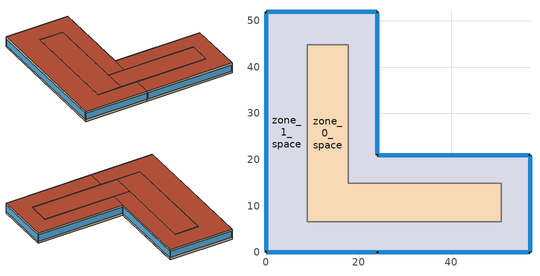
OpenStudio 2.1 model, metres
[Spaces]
zone_0_space
 floor ground (Interior Floor): 17.74,6.63 8.89,6.63 8.89,44.83 17.74,44.83 z0; 50.81,6.63 17.74,6.63 17.74,14.92 50.81,14.92 z0
 wall to zone_1_space (Interior Wall): 8.89,44.83 8.89,6.63 17.74,6.63 50.81,6.63 50.81,14.92 17.74,14.92 17.74,44.83 8.89,44.83 z0:4
 roof outside (Exterior Roof): 8.89,44.83 8.89,6.63 17.74,6.63 17.74,44.83 z4; 17.74,14.92 17.74,6.63 50.81,6.63 50.81,14.92 z4
zone_1_space
 floor ground (Interior Floor): 57,0 24,0 24,6.63 50.81,6.63 50.81,14.92 24,14.92 24,21 57,21 z0; 24,14.92 17.74,14.92 17.74,44.83 8.89,44.83 8.89,6.63 24,6.63 24,0 0,0 0,52 24,52 z0
 wall outside (Exterior Wall): 24,0 57,0 57,21 24,21 24,52 0,52 0,0 24,0 z0:4
 window (Exterior Window): 24.33,0 56.67,0 / 57,0.21 57,20.79 / 56.67,21 24.33,21 / 0.24,0 23.76,0 / 23.76,52 0.24,52 / 0,51.48 0,0.52 / 24,21.31 24,51.69 z0.8:3.25
 roof outside (Exterior Roof): 24,21 24,14.92 50.81,14.92 50.81,6.63 24,6.63 24,0 57,0 57,21 z4; 0,52 0,0 24,0 24,6.63 8.89,6.63 8.89,44.83 17.74,44.83 17.74,14.92 24,14.92 24,52 z4
[Building]
Building 1: North Axis {deg}=0
[Site]
Chicago Ohare Intl Ap	USA: Latitude {deg}=41.98; Longitude {deg}=-87.92; Time Zone {hr}=-6; Elevation {m}=201; Terrain=City
[SizingPeriod:DesignDay] Barometric Pressure {Pa}=99188; Rain Indicator=0; Snow Indicator=0; Day of Month=21; Daylight Saving Time Indicator=0; Dry-Bulb Temperature Range Modifier Type=DefaultMultipliers; Solar Model Indicator=ASHRAEClearSky
Name | Maximum Dry-Bulb Temperature {C} | Daily Dry-Bulb Temperature Range {deltaC} | Humidity Indicating Conditions at Maximum Dry-Bulb | Wind Speed {m/s} | Wind Direction {deg} | Sky Clearness | Month | Day Type | Humidity Indicating Type
Ann Clg .4% Condns Enth=>MDB | 31.7 | 10.6 | 78779 | 6.2 | 191 | 1.2 | 7 | SummerDesignDay | Enthalpy
Ann Htg Wind 99.6% Condns WS=>MCDB | -2.2 | 0 | -2.2 | 12.4 | 241 | 0 | 1 | WinterDesignDay | Wetbulb
Ann Clg .4% Condns DP=>MDB | 32.8 | 10.6 | 23.3 | 6.2 | 191 | 1.2 | 7 | SummerDesignDay | Dewpoint
Ann Hum_n 99.6% Condns DP=>MCDB | -17.8 | 0 | -26.7 | 5.2 | 241 | 0 | 1 | WinterDesignDay | Dewpoint
Ann Clg .4% Condns WB=>MDB | 31.7 | 10.6 | 25.54 | 6.2 | 191 | 1.2 | 7 | SummerDesignDay | Wetbulb
Ann Clg .4% Condns DB=>MWB | 32.2 | 10.6 | 25.441 | 6.2 | 191 | 1.2 | 7 | SummerDesignDay | Wetbulb
Ann Htg 99.6% Condns DB | -20 | 0 | -20 | 5.2 | 241 | 0 | 1 | WinterDesignDay | Wetbulb
[Material] Thermal Absorptance=0.9
Name | Roughness | Thickness {m} | Conductivity {W/m-K} | Density {kg/m3} | Specific Heat {J/kg-K} | Solar Absorptance | Visible Absorptance
F16 Acoustic tile | MediumSmooth | 0.0191 | 0.06 | 368 | 590 | 0.3 | 0.3
M11 100mm lightweight concrete | MediumRough | 0.1016 | 0.53 | 1280 | 840 | 0.5 | 0.5
G01a 19mm gypsum board | MediumSmooth | 0.019 | 0.16 | 800 | 1090 | 0.4 | 0.4
M01 100mm brick | MediumRough | 0.1016 | 0.89 | 1920 | 790 | 0.7 | 0.7
M15 200mm heavyweight concrete | MediumRough | 0.2032 | 1.95 | 2240 | 900 | 0.7 | 0.7
I02 50mm insulation board | MediumRough | 0.0508 | 0.03 | 43 | 1210 | 0.7 | 0.7
[Material:AirGap]
Name | Thermal Resistance {m2-K/W}
Material Air Gap 1 | 0.18
Material Air Gap 2 | 0.15
[Construction]
Interior Floor: F16 Acoustic tile, Material Air Gap 1, M11 100mm lightweight concrete
Exterior Roof: M11 100mm lightweight concrete, Material Air Gap 1, F16 Acoustic tile
Interior Wall: G01a 19mm gypsum board, Material Air Gap 2, G01a 19mm gypsum board
Exterior Wall: M01 100mm brick, M15 200mm heavyweight concrete, I02 50mm insulation board, Material Air Gap 2, G01a 19mm gypsum board
Exterior Window: Clear 3mm, Air 13mm, Clear 3mm
[WindowMaterial:Glazing]
Clear 3mm: Optical Data Type=SpectralAverage; Thickness {m}=0.003; Solar Transmittance at Normal Incidence=0.837; Front Side Solar Reflectance at Normal Incidence=0.075; Back Side Solar Reflectance at Normal Incidence=0; Visible Transmittance at Normal Incidence=0.898; Front Side Visible Reflectance at Normal Incidence=0.081; Back Side Visible Reflectance at Normal Incidence=0; Infrared Transmittance at Normal Incidence=0; Front Side Infrared Hemispherical Emissivity=0.84; Back Side Infrared Hemispherical Emissivity=0.84; Conductivity {W/m-K}=0.9; Dirt Correction Factor for Solar and Visible Transmittance=1
[WindowMaterial:Gas]
Air 13mm: Gas Type=Air; Thickness {m}=0.0127
[BuildingStory] Nominal Z Coordinate {m}=0
Building Story 1; Building Story 2
[Space] Building Story=Building Story 2
Name | Space Type | Default Schedule Set | Thermal Zone | Design Specification Outdoor Air Object
zone_0_space | Office:Corridor | zone_0_DefaultScheduleSet | zone_0 | zone_0_DSOA
zone_1_space | Office:OpenOffice | zone_1_DefaultScheduleSet | zone_1 | zone_1_DSOA
[SpaceType]
Office:Corridor; Office:OpenOffice
[DefaultScheduleSet] Hours of Operation Schedule=Medium Office Bldg Occ; People Activity Level Schedule=Medium Office Activity; Lighting Schedule=Office Bldg Light; Electric Equipment Schedule=Medium Office Bldg Equip; Infiltration Schedule=Medium Office Infil Quarter On
zone_0_DefaultScheduleSet; zone_1_DefaultScheduleSet
[SpaceInfiltration:DesignFlowRate] Schedule=Medium Office Infil Quarter On; Design Flow Rate Calculation Method=Flow/Area; Flow per Space Floor Area {m3/s-m2}=0.000226568
Name | Space or SpaceType
Space Infiltration Design Flow Rate 1 | zone_0_space
Space Infiltration Design Flow Rate 2 | zone_1_space
[People:Definition] Number of People Calculation Method=People/Area; Fraction Radiant=0.3
Name | People per Space Floor Area {person/m2}
zone_0_PeopleDefinition | 0.010764
zone_1_PeopleDefinition | 0.0565108
[People] Number of People Schedule=Medium Office Bldg Occ; Activity Level Schedule=Medium Office Activity
Name | People Definition | Space or SpaceType
zone_0_PeopleObject | zone_0_PeopleDefinition | zone_0_space
zone_1_PeopleObject | zone_1_PeopleDefinition | zone_1_space
[Lights:Definition] Design Level Calculation Method=Watts/Area
Name | Watts per Space Floor Area {W/m2}
zone_0_LightsDefinition | 5.38198
zone_1_LightsDefinition | 11.8404
[Lights] Schedule=Office Bldg Light
Name | Lights Definition | Space or SpaceType
zone_0_LightsObject | zone_0_LightsDefinition | zone_0_space
zone_1_LightsObject | zone_1_LightsDefinition | zone_1_space
[ElectricEquipment:Definition] Design Level Calculation Method=Watts/Area
Name | Watts per Space Floor Area {W/m2}
zone_0_ElectricEquipmentDefinition | 1.72223
zone_1_ElectricEquipmentDefinition | 7.64241
[ElectricEquipment] Schedule=Medium Office Bldg Equip
Name | Electric Equipment Definition | Space or SpaceType
zone_0_ElectricEquipmentObject | zone_0_ElectricEquipmentDefinition | zone_0_space
zone_1_ElectricEquipmentObject | zone_1_ElectricEquipmentDefinition | zone_1_space
[DesignSpecification:OutdoorAir] Outdoor Air Method=Sum; Outdoor Air Flow per Floor Area {m3/s-m2}=0.000304801
Name | Outdoor Air Flow per Person {m3/s-person}
zone_0_DSOA | 0
zone_1_DSOA | 0.0023595
[ThermalZone] Use Ideal Air Loads=No
Name | Thermostat
zone_0 | dualSetPtThermostatzone_0
zone_1 | dualSetPtThermostatzone_1
[Sizing:Zone] Zone Cooling Design Supply Air Temperature Input Method=SupplyAirTemperature; Zone Cooling Design Supply Air Temperature {C}=14; Zone Cooling Design Supply Air Temperature Difference {deltaC}=11.11; Zone Heating Design Supply Air Temperature Input Method=SupplyAirTemperature; Zone Heating Design Supply Air Temperature {C}=40; Zone Heating Design Supply Air Temperature Difference {deltaC}=11.11; Zone Cooling Design Supply Air Humidity Ratio {kg-H2O/kg-air}=0.0085; Zone Heating Design Supply Air Humidity Ratio {kg-H2O/kg-air}=0.008; Cooling Design Air Flow Method=DesignDay; Heating Design Air Flow Method=DesignDay; Account for Dedicated Outdoor Air System=No; Dedicated Outdoor Air System Control Strategy=NeutralSupplyAir; Dedicated Outdoor Air Low Setpoint Temperature for Design {C}=autosize; Dedicated Outdoor Air High Setpoint Temperature for Design {C}=autosize
zone_0; zone_1
[Zone equipment]
zone_0: Zone HVAC Ideal Loads Air System 1
zone_1: Zone HVAC Ideal Loads Air System 2
[ThermostatSetpoint:DualSetpoint] Heating Setpoint Temperature Schedule=Medium Office HtgSetp; Cooling Setpoint Temperature Schedule=Medium Office ClgSetp
dualSetPtThermostatzone_0; dualSetPtThermostatzone_1
[ZoneHVAC:IdealLoadsAirSystem] Cooling Limit=LimitFlowRate; Maximum Cooling Air Flow Rate {m3/s}=autosize; Dehumidification Control Type=None; Humidification Control Type=None; Outdoor Air Economizer Type=DifferentialDryBulb
Zone HVAC Ideal Loads Air System 1; Zone HVAC Ideal Loads Air System 2
[Schedule:Year]
Medium Office Infil Quarter On: 1, 3, Schedule:Week:Daily {10ec3e5a-5294-46cc-8ada-f12e209007b8}, 12, 31, Schedule:Week:Daily {20898e88-71dc-48a1-8bf4-30a1d78b98f6}
Office Bldg Light: 1, 3, Schedule:Week:Daily {77782ce5-1a70-49a7-b72d-db0988271982}, 12, 31, Schedule:Week:Daily {1558189b-593c-4115-b061-465417357844}
Medium Office Bldg Equip: 1, 3, Schedule:Week:Daily {6e8d415d-8fa0-48d6-ac4d-d47d8b98405b}, 12, 31, Schedule:Week:Daily {2f904850-a863-4ee8-bc0d-29bfee0f8749}
Medium Office Bldg Occ: 1, 3, Schedule:Week:Daily {cc8d6e51-368d-451a-9b6a-4139d773ba0e}, 12, 31, Schedule:Week:Daily {ff233f80-dcaf-4b18-966b-1bf7394c094d}
Medium Office Activity: 12, 31, Schedule:Week:Daily {28c29561-b365-4a14-8672-9021b01eb02f}
Medium Office HtgSetp: 1, 3, Schedule:Week:Daily {ecb93216-4e3a-48b3-b436-2bda810a97af}, 12, 31, Schedule:Week:Daily {7658c4fb-bb29-427e-bf3f-5def4335bcf1}
Medium Office ClgSetp: 1, 3, Schedule:Week:Daily {8e0b014c-04b7-4e6c-a258-14b421fd36f8}, 12, 31, Schedule:Week:Daily {edd3bcc3-8268-4813-9843-1db4b5a04d2a}
[Schedule:Week]
Schedule:Week:Daily {10ec3e5a-5294-46cc-8ada-f12e209007b8}: Medium Office Infil Quarter On Default Schedule, Medium Office Infil Quarter On Default Schedule, Medium Office Infil Quarter On Default Schedule, Medium Office Infil Quarter On Default Schedule, Medium Office Infil Quarter On Default Schedule, Medium Office Infil Quarter On Default Schedule, Medium Office Infil Quarter On Rule 2 Day Schedule, Medium Office Infil Quarter On Default Schedule, Medium Office Infil Quarter On Summer Design Day, Medium Office Infil Quarter On Winter Design Day, Medium Office Infil Quarter On Default Schedule, Medium Office Infil Quarter On Default Schedule
Schedule:Week:Daily {20898e88-71dc-48a1-8bf4-30a1d78b98f6}: Medium Office Infil Quarter On Rule 1 Day Schedule, Medium Office Infil Quarter On Default Schedule, Medium Office Infil Quarter On Default Schedule, Medium Office Infil Quarter On Default Schedule, Medium Office Infil Quarter On Default Schedule, Medium Office Infil Quarter On Default Schedule, Medium Office Infil Quarter On Rule 2 Day Schedule, Medium Office Infil Quarter On Default Schedule, Medium Office Infil Quarter On Summer Design Day, Medium Office Infil Quarter On Winter Design Day, Medium Office Infil Quarter On Default Schedule, Medium Office Infil Quarter On Default Schedule
Schedule:Week:Daily {77782ce5-1a70-49a7-b72d-db0988271982}: Office Bldg Light Default Schedule, Office Bldg Light Default Schedule, Office Bldg Light Default Schedule, Office Bldg Light Default Schedule, Office Bldg Light Default Schedule, Office Bldg Light Default Schedule, Office Bldg Light Rule 2 Day Schedule, Office Bldg Light Default Schedule, Office Bldg Light Summer Design Day, Office Bldg Light Winter Design Day, Office Bldg Light Default Schedule, Office Bldg Light Default Schedule
Schedule:Week:Daily {1558189b-593c-4115-b061-465417357844}: Office Bldg Light Rule 1 Day Schedule, Office Bldg Light Default Schedule, Office Bldg Light Default Schedule, Office Bldg Light Default Schedule, Office Bldg Light Default Schedule, Office Bldg Light Default Schedule, Office Bldg Light Rule 2 Day Schedule, Office Bldg Light Default Schedule, Office Bldg Light Summer Design Day, Office Bldg Light Winter Design Day, Office Bldg Light Default Schedule, Office Bldg Light Default Schedule
Schedule:Week:Daily {6e8d415d-8fa0-48d6-ac4d-d47d8b98405b}: Medium Office Bldg Equip Default Schedule, Medium Office Bldg Equip Default Schedule, Medium Office Bldg Equip Default Schedule, Medium Office Bldg Equip Default Schedule, Medium Office Bldg Equip Default Schedule, Medium Office Bldg Equip Default Schedule, Medium Office Bldg Equip Rule 2 Day Schedule, Medium Office Bldg Equip Default Schedule, Medium Office Bldg Equip Summer Design Day, Medium Office Bldg Equip Winter Design Day, Medium Office Bldg Equip Default Schedule, Medium Office Bldg Equip Default Schedule
Schedule:Week:Daily {2f904850-a863-4ee8-bc0d-29bfee0f8749}: Medium Office Bldg Equip Rule 1 Day Schedule, Medium Office Bldg Equip Default Schedule, Medium Office Bldg Equip Default Schedule, Medium Office Bldg Equip Default Schedule, Medium Office Bldg Equip Default Schedule, Medium Office Bldg Equip Default Schedule, Medium Office Bldg Equip Rule 2 Day Schedule, Medium Office Bldg Equip Default Schedule, Medium Office Bldg Equip Summer Design Day, Medium Office Bldg Equip Winter Design Day, Medium Office Bldg Equip Default Schedule, Medium Office Bldg Equip Default Schedule
Schedule:Week:Daily {cc8d6e51-368d-451a-9b6a-4139d773ba0e}: Medium Office Bldg Occ Default Schedule, Medium Office Bldg Occ Default Schedule, Medium Office Bldg Occ Default Schedule, Medium Office Bldg Occ Default Schedule, Medium Office Bldg Occ Default Schedule, Medium Office Bldg Occ Default Schedule, Medium Office Bldg Occ Rule 2 Day Schedule, Medium Office Bldg Occ Default Schedule, Medium Office Bldg Occ Summer Design Day, Medium Office Bldg Occ Winter Design Day, Medium Office Bldg Occ Default Schedule, Medium Office Bldg Occ Default Schedule
Schedule:Week:Daily {ff233f80-dcaf-4b18-966b-1bf7394c094d}: Medium Office Bldg Occ Rule 1 Day Schedule, Medium Office Bldg Occ Default Schedule, Medium Office Bldg Occ Default Schedule, Medium Office Bldg Occ Default Schedule, Medium Office Bldg Occ Default Schedule, Medium Office Bldg Occ Default Schedule, Medium Office Bldg Occ Rule 2 Day Schedule, Medium Office Bldg Occ Default Schedule, Medium Office Bldg Occ Summer Design Day, Medium Office Bldg Occ Winter Design Day, Medium Office Bldg Occ Default Schedule, Medium Office Bldg Occ Default Schedule
Schedule:Week:Daily {28c29561-b365-4a14-8672-9021b01eb02f}: Medium Office Activity Default Schedule, Medium Office Activity Default Schedule, Medium Office Activity Default Schedule, Medium Office Activity Default Schedule, Medium Office Activity Default Schedule, Medium Office Activity Default Schedule, Medium Office Activity Default Schedule, Medium Office Activity Default Schedule, Medium Office Activity Summer Design Day, Medium Office Activity Winter Design Day, Medium Office Activity Default Schedule, Medium Office Activity Default Schedule
Schedule:Week:Daily {ecb93216-4e3a-48b3-b436-2bda810a97af}: Medium Office HtgSetp Default Schedule, Medium Office HtgSetp Default Schedule, Medium Office HtgSetp Default Schedule, Medium Office HtgSetp Default Schedule, Medium Office HtgSetp Default Schedule, Medium Office HtgSetp Default Schedule, Medium Office HtgSetp Rule 2 Day Schedule, Medium Office HtgSetp Default Schedule, Medium Office HtgSetp Summer Design Day, Medium Office HtgSetp Winter Design Day, Medium Office HtgSetp Default Schedule, Medium Office HtgSetp Default Schedule
Schedule:Week:Daily {7658c4fb-bb29-427e-bf3f-5def4335bcf1}: Medium Office HtgSetp Rule 1 Day Schedule, Medium Office HtgSetp Default Schedule, Medium Office HtgSetp Default Schedule, Medium Office HtgSetp Default Schedule, Medium Office HtgSetp Default Schedule, Medium Office HtgSetp Default Schedule, Medium Office HtgSetp Rule 2 Day Schedule, Medium Office HtgSetp Default Schedule, Medium Office HtgSetp Summer Design Day, Medium Office HtgSetp Winter Design Day, Medium Office HtgSetp Default Schedule, Medium Office HtgSetp Default Schedule
Schedule:Week:Daily {8e0b014c-04b7-4e6c-a258-14b421fd36f8}: Medium Office ClgSetp Default Schedule, Medium Office ClgSetp Default Schedule, Medium Office ClgSetp Default Schedule, Medium Office ClgSetp Default Schedule, Medium Office ClgSetp Default Schedule, Medium Office ClgSetp Default Schedule, Medium Office ClgSetp Rule 2 Day Schedule, Medium Office ClgSetp Default Schedule, Medium Office ClgSetp Summer Design Day, Medium Office ClgSetp Winter Design Day, Medium Office ClgSetp Default Schedule, Medium Office ClgSetp Default Schedule
Schedule:Week:Daily {edd3bcc3-8268-4813-9843-1db4b5a04d2a}: Medium Office ClgSetp Rule 1 Day Schedule, Medium Office ClgSetp Default Schedule, Medium Office ClgSetp Default Schedule, Medium Office ClgSetp Default Schedule, Medium Office ClgSetp Default Schedule, Medium Office ClgSetp Default Schedule, Medium Office ClgSetp Rule 2 Day Schedule, Medium Office ClgSetp Default Schedule, Medium Office ClgSetp Summer Design Day, Medium Office ClgSetp Winter Design Day, Medium Office ClgSetp Default Schedule, Medium Office ClgSetp Default Schedule
[Schedule:Day]
Medium Office Infil Quarter On Default Schedule; Medium Office Infil Quarter On Summer Design Day: 6, 0, 1, 22, 0, 0.25, 24, 0, 1
Medium Office Infil Quarter On Rule 2 Day Schedule; Medium Office Infil Quarter On Winter Design Day: 6, 0, 1, 18, 0, 0.25, 24, 0, 1
Medium Office Infil Quarter On Rule 1 Day Schedule; Office Bldg Light Summer Design Day; Medium Office Bldg Equip Summer Design Day: 24, 0, 1
Office Bldg Light Default Schedule: 5, 0, 0.05, 7, 0, 0.1, 8, 0, 0.3, 17, 0, 0.9, 18, 0, 0.7, 20, 0, 0.5, 22, 0, 0.3, 23, 0, 0.1, 24, 0, 0.05
Office Bldg Light Rule 2 Day Schedule: 6, 0, 0.05, 8, 0, 0.1, 14, 0, 0.5, 17, 0, 0.15, 24, 0, 0.05
Office Bldg Light Winter Design Day; Medium Office Bldg Equip Winter Design Day; Medium Office Bldg Occ Winter Design Day; Medium Office Bldg Occ Rule 1 Day Schedule: 24, 0, 0
Office Bldg Light Rule 1 Day Schedule: 24, 0, 0.05
Medium Office Bldg Equip Default Schedule: 8, 0, 0.4, 12, 0, 0.9, 13, 0, 0.8, 17, 0, 0.9, 18, 0, 0.8, 20, 0, 0.6, 22, 0, 0.5, 24, 0, 0.4
Medium Office Bldg Equip Rule 2 Day Schedule: 6, 0, 0.3, 8, 0, 0.4, 14, 0, 0.5, 17, 0, 0.35, 24, 0, 0.3
Medium Office Bldg Equip Rule 1 Day Schedule: 24, 0, 0.3
Medium Office Bldg Occ Default Schedule: 6, 0, 0, 7, 0, 0.1, 8, 0, 0.2, 12, 0, 0.95, 13, 0, 0.5, 17, 0, 0.95, 18, 0, 0.7, 20, 0, 0.4, 22, 0, 0.1, 24, 0, 0.05
Medium Office Bldg Occ Rule 2 Day Schedule: 6, 0, 0, 8, 0, 0.1, 14, 0, 0.5, 17, 0, 0.1, 24, 0, 0
Medium Office Bldg Occ Summer Design Day: 6, 0, 0, 22, 0, 1, 24, 0, 0.05
Medium Office Activity Default Schedule; Medium Office Activity Summer Design Day; Medium Office Activity Winter Design Day: 24, 0, 120
Medium Office HtgSetp Default Schedule: 6, 0, 15.6, 22, 0, 21, 24, 0, 15.6
Medium Office HtgSetp Rule 2 Day Schedule: 6, 0, 15.6, 18, 0, 21, 24, 0, 15.6
Medium Office HtgSetp Summer Design Day; Medium Office HtgSetp Rule 1 Day Schedule: 24, 0, 15.6
Medium Office HtgSetp Winter Design Day: 24, 0, 21
Medium Office ClgSetp Default Schedule; Medium Office ClgSetp Summer Design Day: 6, 0, 26.7, 22, 0, 24, 24, 0, 26.7
Medium Office ClgSetp Rule 2 Day Schedule: 6, 0, 26.7, 18, 0, 24, 24, 0, 26.7
Medium Office ClgSetp Winter Design Day; Medium Office ClgSetp Rule 1 Day Schedule: 24, 0, 26.7
